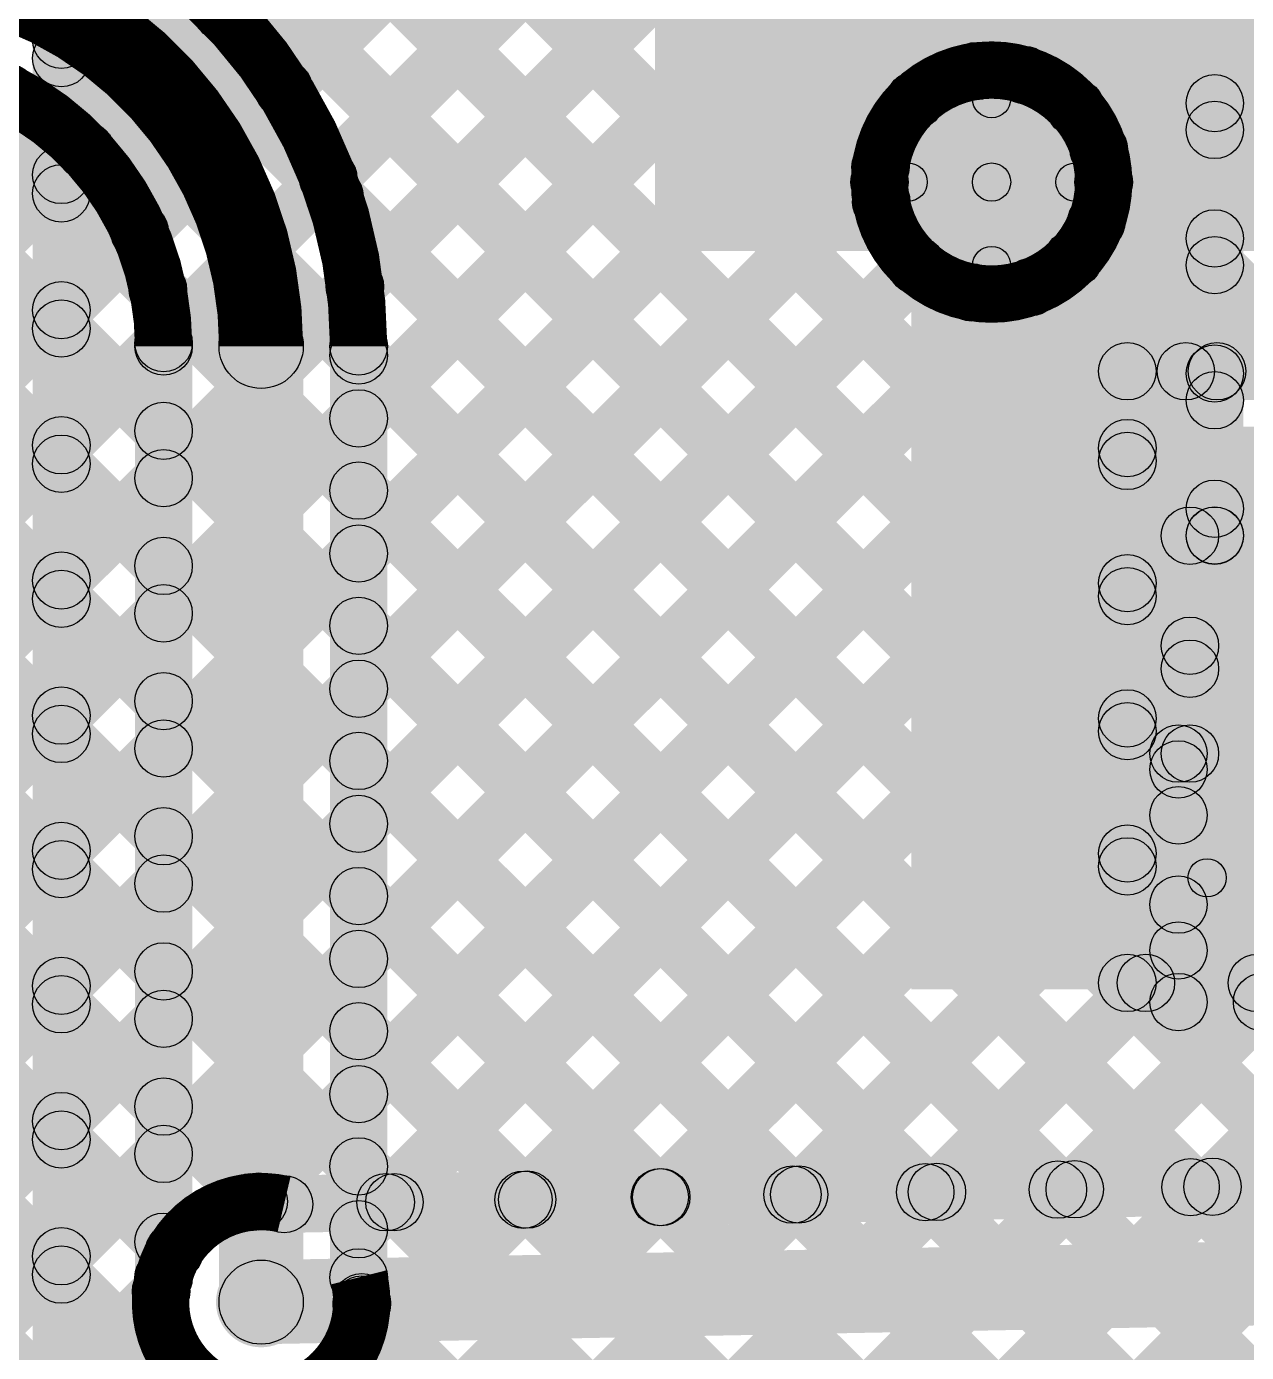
# Model space of a CAD drawing. Header units: millimetres. Extents: x 0 to 210, y 0 to 213.
# Drawn here: x 1.2816 to 1.6006, y 0.2908 to 0.6377 of the extents above; entities that cross this region are included whole.
import ezdxf

# ---------------------------------------------------------------- set-up
doc = ezdxf.new("R2010")
doc.units = ezdxf.units.MM
doc.header["$MEASUREMENT"] = 0
for name, color, linetype in [('BottomLayer', 5, 'Continuous'), ('BottomPaste', 16, 'Continuous'), ('BottomSolder', 6, 'Continuous'), ('TopLayer', 1, 'Continuous'), ('ViaHoleLayer', 16, 'Continuous')]:
    doc.layers.add(name, color=color, linetype=linetype)

# ---------------------------------------------------------------- blocks, each defined once
blk = doc.blocks.new('CAP_0603_B_88')
at = {"layer": 'BottomLayer'}
for points in [[(-0.045, -0.0175), (-0.045, 0.0175), (-0.015, 0.0175), (-0.015, -0.0175)], [(0.015, -0.0175), (0.015, 0.0175), (0.045, 0.0175), (0.045, -0.0175)]]:
    blk.add_hatch(color=5, dxfattribs=at).paths.add_polyline_path(points)
at = {"layer": 'BottomPaste'}
for points in [[(-0.045, -0.0175), (-0.045, 0.0175), (-0.015, 0.0175), (-0.015, -0.0175)], [(0.015, -0.0175), (0.015, 0.0175), (0.045, 0.0175), (0.045, -0.0175)]]:
    blk.add_hatch(color=16, dxfattribs=at).paths.add_polyline_path(points)
at = {"layer": 'BottomSolder'}
for points in [[(-0.04736, -0.01986), (-0.04736, 0.01986), (-0.01264, 0.01986), (-0.01264, -0.01986)], [(0.01264, -0.01986), (0.01264, 0.01986), (0.04736, 0.01986), (0.04736, -0.01986)]]:
    blk.add_hatch(color=6, dxfattribs=at).paths.add_polyline_path(points)

msp = doc.modelspace()

# ---------------------------------------------------------------- hatches: boundary and pattern name
at = {"layer": 'BottomLayer'}
for points in [[(1.59986, 0.5045), (1.58486, 0.5045), (1.58486, 1.39286), (1.59986, 1.39286)], [(1.29605, 0.62891), (1.28544, 0.63952), (1.58705, 0.94113), (1.59766, 0.93052)], [(1.29605, 0.59355), (1.28544, 0.60416), (1.58705, 0.90577), (1.59766, 0.89517)], [(1.29605, 0.5582), (1.28544, 0.56881), (1.58705, 0.87042), (1.59766, 0.85981)], [(1.29605, 0.52284), (1.28544, 0.53345), (1.58705, 0.83506), (1.59766, 0.82446)], [(1.29605, 0.48749), (1.28544, 0.49809), (1.58705, 0.79971), (1.59766, 0.7891)], [(1.41708, 0.7753), (1.42769, 0.78591), (1.59766, 0.61594), (1.58705, 0.60533)], [(1.39329, 0.76374), (1.40389, 0.77435), (1.54792, 0.63032), (1.53732, 0.61971)], [(1.36501, 0.75666), (1.37561, 0.76727), (1.51923, 0.62366), (1.50862, 0.61305)], [(1.29605, 0.45213), (1.28544, 0.46274), (1.58705, 0.76435), (1.59766, 0.75375)], [(1.35797, 0.72835), (1.36858, 0.73895), (1.51046, 0.59707), (1.49986, 0.58646)], [(1.29605, 0.41678), (1.28544, 0.42738), (1.58705, 0.729), (1.59766, 0.71839)], [(1.34177, 0.70919), (1.35238, 0.7198), (1.59116, 0.48101), (1.58055, 0.47041)], [(1.32409, 0.69152), (1.3347, 0.70212), (1.58816, 0.44866), (1.57755, 0.43805)], [(1.53537, 0.62074), (1.52476, 0.63135), (1.58705, 0.69364), (1.59766, 0.68303)], [(1.30641, 0.67384), (1.31702, 0.68444), (1.58816, 0.4133), (1.57755, 0.4027)], [(1.28874, 0.65616), (1.29934, 0.66677), (1.62605, 0.34006), (1.61545, 0.32945)], [(1.29825, 0.25361), (1.28325, 0.25361), (1.28325, 0.65817), (1.29825, 0.65817)], [(1.56118, 0.6112), (1.55058, 0.62181), (1.58705, 0.65829), (1.59766, 0.64768)], [(1.28544, 0.6241), (1.29605, 0.63471), (1.59135, 0.3394), (1.58075, 0.32879)], [(1.56675, 0.58141), (1.55615, 0.59202), (1.58705, 0.62293), (1.59766, 0.61232)], [(1.539, 0.597), (1.529, 0.597), (1.529, 0.61881), (1.539, 0.61881)], [(1.55671, 0.60032), (1.56732, 0.61092), (1.59766, 0.58058), (1.58705, 0.56997)], [(1.513, 0.38583), (1.59, 0.38583), (1.59, 0.61), (1.513, 0.61)], [(1.29605, 0.38142), (1.28544, 0.39203), (1.49965, 0.60624), (1.51026, 0.59563)], [(1.51219, 0.592), (1.51219, 0.602), (1.534, 0.602), (1.534, 0.592)], [(1.534, 0.592), (1.534, 0.602), (1.55581, 0.602), (1.55581, 0.592)], [(1.28544, 0.58874), (1.29605, 0.59935), (1.55665, 0.33874), (1.54605, 0.32814)], [(1.539, 0.57519), (1.529, 0.57519), (1.529, 0.597), (1.539, 0.597)], [(1.34556, 0.32486), (1.33495, 0.33547), (1.58705, 0.58758), (1.59766, 0.57697)], [(1.29605, 0.34607), (1.28544, 0.35667), (1.50919, 0.58042), (1.5198, 0.56982)], [(1.55005, 0.57162), (1.56066, 0.58223), (1.59766, 0.54522), (1.58705, 0.53462)], [(1.29605, 0.31071), (1.28544, 0.32132), (1.53898, 0.57485), (1.54959, 0.56425)], [(1.52346, 0.56286), (1.53407, 0.57346), (1.59766, 0.50987), (1.58705, 0.49926)], [(1.28544, 0.55339), (1.29605, 0.564), (1.52195, 0.33809), (1.51135, 0.32748)], [(1.38086, 0.32482), (1.37026, 0.33542), (1.58705, 0.55222), (1.59766, 0.54161)], [(1.28544, 0.51803), (1.29605, 0.52864), (1.48725, 0.33743), (1.47665, 0.32683)], [(1.4169, 0.3255), (1.40629, 0.3361), (1.58705, 0.51686), (1.59766, 0.50626)], [(1.58586, 0.497), (1.58586, 0.512), (1.59236, 0.512), (1.59236, 0.497)], [(1.59336, 0.4475), (1.57836, 0.4475), (1.57836, 0.5045), (1.59336, 0.5045)], [(1.28544, 0.48268), (1.29605, 0.49328), (1.45256, 0.33678), (1.44195, 0.32617)], [(1.45294, 0.32618), (1.44233, 0.33678), (1.58055, 0.47501), (1.59116, 0.4644)], [(1.28544, 0.44732), (1.29605, 0.45793), (1.41786, 0.33612), (1.40725, 0.32552)], [(1.59036, 0.3825), (1.57536, 0.3825), (1.57536, 0.4475), (1.59036, 0.4475)], [(1.513, 0.38583), (1.69, 0.38583), (1.69, 0.44), (1.513, 0.44)], [(1.48897, 0.32686), (1.47837, 0.33747), (1.57755, 0.43665), (1.58816, 0.42605)], [(1.28544, 0.41197), (1.29605, 0.42257), (1.38316, 0.33547), (1.37255, 0.32486)], [(1.59036, 0.41), (1.59036, 0.42), (1.61786, 0.42), (1.61786, 0.41)], [(1.52501, 0.32754), (1.5144, 0.33815), (1.57755, 0.4013), (1.58816, 0.39069)], [(1.58286, 0.375), (1.58286, 0.39), (1.63686, 0.39), (1.63686, 0.375)], [(1.28544, 0.37661), (1.29605, 0.38722), (1.34766, 0.33561), (1.33705, 0.325)], [(1.56105, 0.32822), (1.55044, 0.33883), (1.59941, 0.3878), (1.61002, 0.3772)], [(1.59708, 0.3289), (1.58647, 0.33951), (1.63477, 0.3878), (1.64538, 0.3772)], [(1.28544, 0.34126), (1.29605, 0.35186), (1.32549, 0.32242), (1.31489, 0.31181)], [(1.34914, 0.32212), (1.34886, 0.33712), (1.67293, 0.34324), (1.67322, 0.32824)], [(1.34321, 0.293), (1.34279, 0.315), (1.82028, 0.32402), (1.8207, 0.30202)], [(1.28544, 0.3059), (1.29605, 0.31651), (1.43819, 0.17436), (1.42759, 0.16375)], [(1.29605, 0.27536), (1.28544, 0.28596), (1.31153, 0.31205), (1.32214, 0.30144)]]:
    msp.add_hatch(color=5, dxfattribs=at).paths.add_polyline_path(points)
h = msp.add_hatch(color=5, dxfattribs=at)
edge = h.paths.add_edge_path()
edge.add_arc((1.29075, 0.63421), 0.0075, 0, 360)
h = msp.add_hatch(color=5, dxfattribs=at)
edge = h.paths.add_edge_path()
edge.add_arc((1.29075, 0.6294), 0.0075, 0, 360)
h = msp.add_hatch(color=5, dxfattribs=at)
edge = h.paths.add_edge_path()
edge.add_arc((1.53007, 0.62605), 0.0075, 0, 360)
h = msp.add_hatch(color=5, dxfattribs=at)
edge = h.paths.add_edge_path()
edge.add_arc((1.54262, 0.62501), 0.0075, 0, 360)
h = msp.add_hatch(color=5, dxfattribs=at)
edge = h.paths.add_edge_path()
edge.add_arc((1.51392, 0.61836), 0.0075, 0, 360)
h = msp.add_hatch(color=5, dxfattribs=at)
edge = h.paths.add_edge_path()
edge.add_arc((1.59236, 0.61763), 0.0075, 0, 360)
h = msp.add_hatch(color=5, dxfattribs=at)
edge = h.paths.add_edge_path()
edge.add_arc((1.534, 0.61881), 0.005, 0, 360)
h = msp.add_hatch(color=5, dxfattribs=at)
edge = h.paths.add_edge_path()
edge.add_arc((1.55588, 0.6165), 0.0075, 0, 360)
h = msp.add_hatch(color=5, dxfattribs=at)
edge = h.paths.add_edge_path()
edge.add_arc((1.59236, 0.61063), 0.0075, 0, 360)
h = msp.add_hatch(color=5, dxfattribs=at)
edge = h.paths.add_edge_path()
edge.add_arc((1.56201, 0.60562), 0.0075, 0, 360)
h = msp.add_hatch(color=5, dxfattribs=at)
edge = h.paths.add_edge_path()
edge.add_arc((1.50495, 0.60093), 0.0075, 0, 360)
h = msp.add_hatch(color=5, dxfattribs=at)
edge = h.paths.add_edge_path()
edge.add_arc((1.534, 0.597), 0.01181, 0, 360)
h = msp.add_hatch(color=5, dxfattribs=at)
edge = h.paths.add_edge_path()
edge.add_arc((1.29075, 0.59886), 0.0075, 0, 360)
h = msp.add_hatch(color=5, dxfattribs=at)
edge = h.paths.add_edge_path()
edge.add_arc((1.50469, 0.597), 0.0075, 0, 360)
h = msp.add_hatch(color=5, dxfattribs=at)
edge = h.paths.add_edge_path()
edge.add_arc((1.56331, 0.597), 0.0075, 0, 360)
h = msp.add_hatch(color=5, dxfattribs=at)
edge = h.paths.add_edge_path()
edge.add_arc((1.29075, 0.59405), 0.0075, 0, 360)
h = msp.add_hatch(color=5, dxfattribs=at)
edge = h.paths.add_edge_path()
edge.add_arc((1.51219, 0.597), 0.005, 0, 360)
h = msp.add_hatch(color=5, dxfattribs=at)
edge = h.paths.add_edge_path()
edge.add_arc((1.534, 0.597), 0.005, 0, 360)
h = msp.add_hatch(color=5, dxfattribs=at)
edge = h.paths.add_edge_path()
edge.add_arc((1.534, 0.597), 0.005, 0, 360)
h = msp.add_hatch(color=5, dxfattribs=at)
edge = h.paths.add_edge_path()
edge.add_arc((1.534, 0.597), 0.005, 0, 360)
h = msp.add_hatch(color=5, dxfattribs=at)
edge = h.paths.add_edge_path()
edge.add_arc((1.534, 0.597), 0.005, 0, 360)
h = msp.add_hatch(color=5, dxfattribs=at)
edge = h.paths.add_edge_path()
edge.add_arc((1.55581, 0.597), 0.005, 0, 360)
h = msp.add_hatch(color=5, dxfattribs=at)
edge = h.paths.add_edge_path()
edge.add_arc((1.50516, 0.59176), 0.0075, 0, 360)
h = msp.add_hatch(color=5, dxfattribs=at)
edge = h.paths.add_edge_path()
edge.add_arc((1.56145, 0.58672), 0.0075, 0, 360)
h = msp.add_hatch(color=5, dxfattribs=at)
edge = h.paths.add_edge_path()
edge.add_arc((1.59236, 0.58227), 0.0075, 0, 360)
h = msp.add_hatch(color=5, dxfattribs=at)
edge = h.paths.add_edge_path()
edge.add_arc((1.55536, 0.57692), 0.0075, 0, 360)
h = msp.add_hatch(color=5, dxfattribs=at)
edge = h.paths.add_edge_path()
edge.add_arc((1.59236, 0.57528), 0.0075, 0, 360)
h = msp.add_hatch(color=5, dxfattribs=at)
edge = h.paths.add_edge_path()
edge.add_arc((1.5145, 0.57512), 0.0075, 0, 360)
h = msp.add_hatch(color=5, dxfattribs=at)
edge = h.paths.add_edge_path()
edge.add_arc((1.534, 0.57519), 0.005, 0, 360)
h = msp.add_hatch(color=5, dxfattribs=at)
edge = h.paths.add_edge_path()
edge.add_arc((1.54428, 0.56955), 0.0075, 0, 360)
h = msp.add_hatch(color=5, dxfattribs=at)
edge = h.paths.add_edge_path()
edge.add_arc((1.52876, 0.56816), 0.0075, 0, 360)
h = msp.add_hatch(color=5, dxfattribs=at)
edge = h.paths.add_edge_path()
edge.add_arc((1.29075, 0.5635), 0.0075, 0, 360)
h = msp.add_hatch(color=5, dxfattribs=at)
edge = h.paths.add_edge_path()
edge.add_arc((1.29075, 0.55869), 0.0075, 0, 360)
h = msp.add_hatch(color=5, dxfattribs=at)
edge = h.paths.add_edge_path()
edge.add_arc((1.59236, 0.54692), 0.0075, 0, 360)
h = msp.add_hatch(color=5, dxfattribs=at)
edge = h.paths.add_edge_path()
edge.add_arc((1.59236, 0.53992), 0.0075, 0, 360)
h = msp.add_hatch(color=5, dxfattribs=at)
edge = h.paths.add_edge_path()
edge.add_arc((1.29075, 0.52815), 0.0075, 0, 360)
h = msp.add_hatch(color=5, dxfattribs=at)
edge = h.paths.add_edge_path()
edge.add_arc((1.29075, 0.52334), 0.0075, 0, 360)
h = msp.add_hatch(color=5, dxfattribs=at)
edge = h.paths.add_edge_path()
edge.add_arc((1.59236, 0.51156), 0.0075, 0, 360)
h = msp.add_hatch(color=5, dxfattribs=at)
edge = h.paths.add_edge_path()
edge.add_arc((1.58586, 0.5045), 0.0075, 0, 360)
h = msp.add_hatch(color=5, dxfattribs=at)
edge = h.paths.add_edge_path()
edge.add_arc((1.58586, 0.5045), 0.0075, 0, 360)
h = msp.add_hatch(color=5, dxfattribs=at)
edge = h.paths.add_edge_path()
edge.add_arc((1.59236, 0.50457), 0.0075, 0, 360)
h = msp.add_hatch(color=5, dxfattribs=at)
edge = h.paths.add_edge_path()
edge.add_arc((1.59236, 0.5045), 0.0075, 0, 360)
h = msp.add_hatch(color=5, dxfattribs=at)
edge = h.paths.add_edge_path()
edge.add_arc((1.59236, 0.5045), 0.0075, 0, 360)
h = msp.add_hatch(color=5, dxfattribs=at)
edge = h.paths.add_edge_path()
edge.add_arc((1.29075, 0.49279), 0.0075, 0, 360)
h = msp.add_hatch(color=5, dxfattribs=at)
edge = h.paths.add_edge_path()
edge.add_arc((1.29075, 0.48798), 0.0075, 0, 360)
h = msp.add_hatch(color=5, dxfattribs=at)
edge = h.paths.add_edge_path()
edge.add_arc((1.58586, 0.47571), 0.0075, 0, 360)
h = msp.add_hatch(color=5, dxfattribs=at)
edge = h.paths.add_edge_path()
edge.add_arc((1.58586, 0.46971), 0.0075, 0, 360)
h = msp.add_hatch(color=5, dxfattribs=at)
edge = h.paths.add_edge_path()
edge.add_arc((1.29075, 0.45744), 0.0075, 0, 360)
h = msp.add_hatch(color=5, dxfattribs=at)
edge = h.paths.add_edge_path()
edge.add_arc((1.29075, 0.45263), 0.0075, 0, 360)
h = msp.add_hatch(color=5, dxfattribs=at)
edge = h.paths.add_edge_path()
edge.add_arc((1.58286, 0.4475), 0.0075, 0, 360)
h = msp.add_hatch(color=5, dxfattribs=at)
edge = h.paths.add_edge_path()
edge.add_arc((1.58586, 0.4475), 0.0075, 0, 360)
h = msp.add_hatch(color=5, dxfattribs=at)
edge = h.paths.add_edge_path()
edge.add_arc((1.58286, 0.44336), 0.0075, 0, 360)
h = msp.add_hatch(color=5, dxfattribs=at)
edge = h.paths.add_edge_path()
edge.add_arc((1.58286, 0.43135), 0.0075, 0, 360)
h = msp.add_hatch(color=5, dxfattribs=at)
edge = h.paths.add_edge_path()
edge.add_arc((1.29075, 0.42208), 0.0075, 0, 360)
h = msp.add_hatch(color=5, dxfattribs=at)
edge = h.paths.add_edge_path()
edge.add_arc((1.29075, 0.41727), 0.0075, 0, 360)
h = msp.add_hatch(color=5, dxfattribs=at)
edge = h.paths.add_edge_path()
edge.add_arc((1.59036, 0.415), 0.005, 0, 360)
h = msp.add_hatch(color=5, dxfattribs=at)
edge = h.paths.add_edge_path()
edge.add_arc((1.58286, 0.408), 0.0075, 0, 360)
h = msp.add_hatch(color=5, dxfattribs=at)
edge = h.paths.add_edge_path()
edge.add_arc((1.58286, 0.396), 0.0075, 0, 360)
h = msp.add_hatch(color=5, dxfattribs=at)
edge = h.paths.add_edge_path()
edge.add_arc((1.29075, 0.38673), 0.0075, 0, 360)
h = msp.add_hatch(color=5, dxfattribs=at)
edge = h.paths.add_edge_path()
edge.add_arc((1.29075, 0.38192), 0.0075, 0, 360)
h = msp.add_hatch(color=5, dxfattribs=at)
edge = h.paths.add_edge_path()
edge.add_arc((1.58286, 0.3825), 0.0075, 0, 360)
h = msp.add_hatch(color=5, dxfattribs=at)
edge = h.paths.add_edge_path()
edge.add_arc((1.58286, 0.3825), 0.0075, 0, 360)
h = msp.add_hatch(color=5, dxfattribs=at)
edge = h.paths.add_edge_path()
edge.add_arc((1.60472, 0.3825), 0.0075, 0, 360)
h = msp.add_hatch(color=5, dxfattribs=at)
edge = h.paths.add_edge_path()
edge.add_arc((1.29075, 0.35137), 0.0075, 0, 360)
h = msp.add_hatch(color=5, dxfattribs=at)
edge = h.paths.add_edge_path()
edge.add_arc((1.29075, 0.34656), 0.0075, 0, 360)
h = msp.add_hatch(color=5, dxfattribs=at)
edge = h.paths.add_edge_path()
edge.add_arc((1.51665, 0.33279), 0.0075, 0, 360)
h = msp.add_hatch(color=5, dxfattribs=at)
edge = h.paths.add_edge_path()
edge.add_arc((1.51971, 0.33284), 0.0075, 0, 360)
h = msp.add_hatch(color=5, dxfattribs=at)
edge = h.paths.add_edge_path()
edge.add_arc((1.55135, 0.33344), 0.0075, 0, 360)
h = msp.add_hatch(color=5, dxfattribs=at)
edge = h.paths.add_edge_path()
edge.add_arc((1.55574, 0.33352), 0.0075, 0, 360)
h = msp.add_hatch(color=5, dxfattribs=at)
edge = h.paths.add_edge_path()
edge.add_arc((1.58605, 0.3341), 0.0075, 0, 360)
h = msp.add_hatch(color=5, dxfattribs=at)
edge = h.paths.add_edge_path()
edge.add_arc((1.59178, 0.33421), 0.0075, 0, 360)
h = msp.add_hatch(color=5, dxfattribs=at)
edge = h.paths.add_edge_path()
edge.add_arc((1.34025, 0.33017), 0.0075, 0, 360)
h = msp.add_hatch(color=5, dxfattribs=at)
edge = h.paths.add_edge_path()
edge.add_arc((1.34236, 0.3303), 0.0075, 0, 360)
h = msp.add_hatch(color=5, dxfattribs=at)
edge = h.paths.add_edge_path()
edge.add_arc((1.349, 0.32962), 0.0075, 0, 360)
h = msp.add_hatch(color=5, dxfattribs=at)
edge = h.paths.add_edge_path()
edge.add_arc((1.349, 0.32962), 0.0075, 0, 360)
h = msp.add_hatch(color=5, dxfattribs=at)
edge = h.paths.add_edge_path()
edge.add_arc((1.37556, 0.33012), 0.0075, 0, 360)
h = msp.add_hatch(color=5, dxfattribs=at)
edge = h.paths.add_edge_path()
edge.add_arc((1.37785, 0.33016), 0.0075, 0, 360)
h = msp.add_hatch(color=5, dxfattribs=at)
edge = h.paths.add_edge_path()
edge.add_arc((1.4116, 0.3308), 0.0075, 0, 360)
h = msp.add_hatch(color=5, dxfattribs=at)
edge = h.paths.add_edge_path()
edge.add_arc((1.41255, 0.33082), 0.0075, 0, 360)
h = msp.add_hatch(color=5, dxfattribs=at)
edge = h.paths.add_edge_path()
edge.add_arc((1.44725, 0.33147), 0.0075, 0, 360)
h = msp.add_hatch(color=5, dxfattribs=at)
edge = h.paths.add_edge_path()
edge.add_arc((1.44763, 0.33148), 0.0075, 0, 360)
h = msp.add_hatch(color=5, dxfattribs=at)
edge = h.paths.add_edge_path()
edge.add_arc((1.48195, 0.33213), 0.0075, 0, 360)
h = msp.add_hatch(color=5, dxfattribs=at)
edge = h.paths.add_edge_path()
edge.add_arc((1.48367, 0.33216), 0.0075, 0, 360)
h = msp.add_hatch(color=5, dxfattribs=at)
edge = h.paths.add_edge_path()
edge.add_arc((1.29075, 0.31601), 0.0075, 0, 360)
h = msp.add_hatch(color=5, dxfattribs=at)
edge = h.paths.add_edge_path()
edge.add_arc((1.32019, 0.31711), 0.0075, 0, 360)
h = msp.add_hatch(color=5, dxfattribs=at)
edge = h.paths.add_edge_path()
edge.add_arc((1.29075, 0.3112), 0.0075, 0, 360)
h = msp.add_hatch(color=5, dxfattribs=at)
edge = h.paths.add_edge_path()
edge.add_arc((1.343, 0.304), 0.01181, 0, 360)
h = msp.add_hatch(color=5, dxfattribs=at)
edge = h.paths.add_edge_path()
edge.add_arc((1.31683, 0.30675), 0.0075, 0, 360)
h = msp.add_hatch(color=5, dxfattribs=at)
edge = h.paths.add_edge_path()
edge.add_arc((1.343, 0.304), 0.011, 0, 360)
at = {"layer": 'TopLayer'}
for points in [[(1.31505, 0.6652), (1.32566, 0.6758), (1.5748, 0.42666), (1.5642, 0.41605)], [(1.33848, 0.63598), (1.32787, 0.64659), (1.35708, 0.6758), (1.36769, 0.6652)], [(1.35408, 0.61623), (1.34348, 0.62684), (1.39244, 0.6758), (1.40305, 0.6652)], [(1.35041, 0.6652), (1.36102, 0.6758), (1.5748, 0.46202), (1.5642, 0.45141)], [(1.36585, 0.59265), (1.35525, 0.60326), (1.4278, 0.6758), (1.4384, 0.6652)], [(1.37283, 0.56427), (1.36223, 0.57488), (1.46315, 0.6758), (1.47376, 0.6652)], [(1.3738, 0.49453), (1.3632, 0.50514), (1.53386, 0.6758), (1.54447, 0.6652)], [(1.3738, 0.52989), (1.3632, 0.54049), (1.49851, 0.6758), (1.50911, 0.6652)], [(1.38577, 0.6652), (1.39637, 0.6758), (1.5748, 0.49737), (1.5642, 0.48677)], [(1.42112, 0.6652), (1.43173, 0.6758), (1.51046, 0.59707), (1.49986, 0.58646)], [(1.446, 0.579), (2.098, 0.579), (2.098, 0.675), (1.446, 0.675)], [(1.45648, 0.6652), (1.46708, 0.6758), (1.51923, 0.62366), (1.50862, 0.61305)], [(1.49183, 0.6652), (1.50244, 0.6758), (1.54792, 0.63032), (1.53732, 0.61971)], [(1.53537, 0.62074), (1.52476, 0.63135), (1.56922, 0.6758), (1.57982, 0.6652)], [(1.52719, 0.6652), (1.53779, 0.6758), (1.66079, 0.5528), (1.65019, 0.5422)], [(1.56118, 0.6112), (1.55058, 0.62181), (1.60457, 0.6758), (1.61518, 0.6652)], [(1.56675, 0.58141), (1.55615, 0.59202), (1.63993, 0.6758), (1.65053, 0.6652)], [(1.56254, 0.6652), (1.57315, 0.6758), (1.66151, 0.58744), (1.6509, 0.57684)], [(1.3738, 0.35311), (1.3632, 0.36372), (1.64109, 0.64161), (1.6517, 0.631)], [(0.93279, 0.6232), (0.9434, 0.6338), (1.47482, 0.10238), (1.46422, 0.09177)], [(0.96815, 0.6232), (0.97875, 0.6338), (1.48747, 0.12509), (1.47686, 0.11448)], [(1.0035, 0.6232), (1.01411, 0.6338), (1.3228, 0.32511), (1.3122, 0.3145)], [(1.03886, 0.6232), (1.04946, 0.6338), (1.3228, 0.36046), (1.3122, 0.34986)], [(1.07421, 0.6232), (1.08482, 0.6338), (1.3228, 0.39582), (1.3122, 0.38521)], [(1.10957, 0.6232), (1.12017, 0.6338), (1.3228, 0.43117), (1.3122, 0.42057)], [(1.14492, 0.6232), (1.15553, 0.6338), (1.3228, 0.46653), (1.3122, 0.45592)], [(1.18028, 0.6232), (1.19088, 0.6338), (1.3228, 0.50188), (1.3122, 0.49128)], [(1.21563, 0.6232), (1.22624, 0.6338), (1.3228, 0.53724), (1.3122, 0.52663)], [(1.25247, 0.62172), (1.26307, 0.63232), (1.32132, 0.57407), (1.31072, 0.56347)], [(0.99174, 0.3246), (0.98113, 0.33521), (1.27158, 0.62565), (1.28219, 0.61505)], [(1.59824, 0.5422), (1.58764, 0.5528), (1.662, 0.62717), (1.67261, 0.61656)], [(1.539, 0.597), (1.529, 0.597), (1.529, 0.61881), (1.539, 0.61881)], [(1.00007, 0.29757), (0.98946, 0.30818), (1.2918, 0.61052), (1.30241, 0.59991)], [(1.55671, 0.60032), (1.56732, 0.61092), (1.62544, 0.5528), (1.61483, 0.5422)], [(1.3738, 0.45918), (1.3632, 0.46978), (1.49965, 0.60624), (1.51026, 0.59563)], [(1.51219, 0.592), (1.51219, 0.602), (1.534, 0.602), (1.534, 0.592)], [(1.534, 0.592), (1.534, 0.602), (1.55581, 0.602), (1.55581, 0.592)], [(1.35688, 0.58802), (1.36748, 0.59863), (1.74256, 0.22355), (1.73196, 0.21294)], [(1.539, 0.57519), (1.529, 0.57519), (1.529, 0.597), (1.539, 0.597)], [(1.00258, 0.26473), (0.99197, 0.27534), (1.3059, 0.58927), (1.31651, 0.57866)], [(1.3738, 0.42382), (1.3632, 0.43443), (1.50919, 0.58042), (1.5198, 0.56982)], [(1.55005, 0.57162), (1.56066, 0.58223), (1.59008, 0.5528), (1.57948, 0.5422)], [(1.3738, 0.38847), (1.3632, 0.39907), (1.53898, 0.57485), (1.54959, 0.56425)], [(1.52346, 0.56286), (1.53407, 0.57346), (1.5748, 0.53273), (1.5642, 0.52212)], [(1.00258, 0.22938), (0.99197, 0.23998), (1.31219, 0.5602), (1.3228, 0.54959)], [(1.3632, 0.54634), (1.3738, 0.55695), (1.70721, 0.22355), (1.6966, 0.21294)], [(1.5695, 0.54), (1.5695, 0.555), (1.6562, 0.555), (1.6562, 0.54)], [(1.325, 0.31048), (1.31, 0.31048), (1.31, 0.554), (1.325, 0.554)], [(1.354, 0.304), (1.332, 0.304), (1.332, 0.554), (1.354, 0.554)], [(1.376, 0.31048), (1.361, 0.31048), (1.361, 0.554), (1.376, 0.554)], [(1.577, 0.3875), (1.562, 0.3875), (1.562, 0.5475), (1.577, 0.5475)], [(1.584, 0.402), (1.715, 0.402), (1.715, 0.533), (1.584, 0.533)], [(1.3738, 0.31776), (1.3632, 0.32836), (1.5642, 0.52936), (1.5748, 0.51876)], [(1.00258, 0.19402), (0.99197, 0.20463), (1.3122, 0.52485), (1.3228, 0.51424)], [(1.3632, 0.51099), (1.3738, 0.5216), (1.67185, 0.22355), (1.66125, 0.21294)], [(1.11409, 0.02268), (1.10348, 0.03329), (1.5642, 0.49401), (1.5748, 0.4834)], [(1.00258, 0.15867), (0.99197, 0.16927), (1.3122, 0.48949), (1.3228, 0.47889)], [(1.3632, 0.47563), (1.3738, 0.48624), (1.6365, 0.22355), (1.62589, 0.21294)], [(1.12096, -0.00579), (1.11036, 0.00481), (1.5642, 0.45865), (1.5748, 0.44804)], [(1.00258, 0.12331), (0.99197, 0.13392), (1.3122, 0.45414), (1.3228, 0.44353)], [(1.3632, 0.44028), (1.3738, 0.45088), (1.60114, 0.22355), (1.59054, 0.21294)], [(1.14663, -0.01548), (1.13602, -0.00488), (1.5642, 0.4233), (1.5748, 0.41269)], [(1.00258, 0.08795), (0.99197, 0.09856), (1.3122, 0.41878), (1.3228, 0.40818)], [(1.3632, 0.40492), (1.3738, 0.41553), (1.57414, 0.2152), (1.56353, 0.20459)], [(1.24737, 0.0499), (1.23676, 0.06051), (1.56906, 0.3928), (1.57967, 0.3822)], [(1.28195, 0.04913), (1.27135, 0.05974), (1.60441, 0.3928), (1.61502, 0.3822)], [(1.31761, 0.04943), (1.30701, 0.06004), (1.63977, 0.3928), (1.65038, 0.3822)], [(1.35297, 0.04943), (1.34236, 0.06004), (1.67512, 0.3928), (1.68573, 0.3822)], [(1.5695, 0.38), (1.5695, 0.395), (1.7125, 0.395), (1.7125, 0.38)], [(1.59805, 0.3822), (1.60866, 0.3928), (1.75362, 0.24784), (1.74302, 0.23724)], [(1.00258, 0.0526), (0.99197, 0.06321), (1.3122, 0.38343), (1.3228, 0.37282)], [(1.3632, 0.36957), (1.3738, 0.38017), (1.57601, 0.17797), (1.5654, 0.16736)], [(1.00959, 0.02425), (0.99898, 0.03486), (1.3122, 0.34807), (1.3228, 0.33747)], [(1.3632, 0.33421), (1.3738, 0.34482), (1.57601, 0.14261), (1.5654, 0.13201)], [(1.07009, 0.0494), (1.05948, 0.06), (1.31153, 0.31205), (1.32214, 0.30144)], [(1.364, 0.29805), (1.37461, 0.30866), (1.56449, 0.11878), (1.55388, 0.10817)]]:
    msp.add_hatch(color=1, dxfattribs=at).paths.add_polyline_path(points)
h = msp.add_hatch(color=1, dxfattribs=at)
edge = h.paths.add_edge_path()
edge.add_arc((1.33317, 0.64129), 0.0075, 0, 360)
h = msp.add_hatch(color=1, dxfattribs=at)
edge = h.paths.add_edge_path()
edge.add_arc((1.53007, 0.62605), 0.0075, 0, 360)
h = msp.add_hatch(color=1, dxfattribs=at)
edge = h.paths.add_edge_path()
edge.add_arc((1.54262, 0.62501), 0.0075, 0, 360)
h = msp.add_hatch(color=1, dxfattribs=at)
edge = h.paths.add_edge_path()
edge.add_arc((1.27688, 0.62035), 0.0075, 0, 360)
h = msp.add_hatch(color=1, dxfattribs=at)
edge = h.paths.add_edge_path()
edge.add_arc((1.34878, 0.62154), 0.0075, 0, 360)
h = msp.add_hatch(color=1, dxfattribs=at)
edge = h.paths.add_edge_path()
edge.add_arc((1.51392, 0.61836), 0.0075, 0, 360)
h = msp.add_hatch(color=1, dxfattribs=at)
edge = h.paths.add_edge_path()
edge.add_arc((1.534, 0.61881), 0.005, 0, 360)
h = msp.add_hatch(color=1, dxfattribs=at)
edge = h.paths.add_edge_path()
edge.add_arc((1.55588, 0.6165), 0.0075, 0, 360)
h = msp.add_hatch(color=1, dxfattribs=at)
edge = h.paths.add_edge_path()
edge.add_arc((1.2971, 0.60522), 0.0075, 0, 360)
h = msp.add_hatch(color=1, dxfattribs=at)
edge = h.paths.add_edge_path()
edge.add_arc((1.56201, 0.60562), 0.0075, 0, 360)
h = msp.add_hatch(color=1, dxfattribs=at)
edge = h.paths.add_edge_path()
edge.add_arc((1.50495, 0.60093), 0.0075, 0, 360)
h = msp.add_hatch(color=1, dxfattribs=at)
edge = h.paths.add_edge_path()
edge.add_arc((1.534, 0.597), 0.01181, 0, 360)
h = msp.add_hatch(color=1, dxfattribs=at)
edge = h.paths.add_edge_path()
edge.add_arc((1.36055, 0.59795), 0.0075, 0, 360)
h = msp.add_hatch(color=1, dxfattribs=at)
edge = h.paths.add_edge_path()
edge.add_arc((1.50469, 0.597), 0.0075, 0, 360)
h = msp.add_hatch(color=1, dxfattribs=at)
edge = h.paths.add_edge_path()
edge.add_arc((1.56331, 0.597), 0.0075, 0, 360)
h = msp.add_hatch(color=1, dxfattribs=at)
edge = h.paths.add_edge_path()
edge.add_arc((1.36218, 0.59332), 0.0075, 0, 360)
h = msp.add_hatch(color=1, dxfattribs=at)
edge = h.paths.add_edge_path()
edge.add_arc((1.51219, 0.597), 0.005, 0, 360)
h = msp.add_hatch(color=1, dxfattribs=at)
edge = h.paths.add_edge_path()
edge.add_arc((1.534, 0.597), 0.005, 0, 360)
h = msp.add_hatch(color=1, dxfattribs=at)
edge = h.paths.add_edge_path()
edge.add_arc((1.534, 0.597), 0.005, 0, 360)
h = msp.add_hatch(color=1, dxfattribs=at)
edge = h.paths.add_edge_path()
edge.add_arc((1.534, 0.597), 0.005, 0, 360)
h = msp.add_hatch(color=1, dxfattribs=at)
edge = h.paths.add_edge_path()
edge.add_arc((1.534, 0.597), 0.005, 0, 360)
h = msp.add_hatch(color=1, dxfattribs=at)
edge = h.paths.add_edge_path()
edge.add_arc((1.55581, 0.597), 0.005, 0, 360)
h = msp.add_hatch(color=1, dxfattribs=at)
edge = h.paths.add_edge_path()
edge.add_arc((1.50516, 0.59176), 0.0075, 0, 360)
h = msp.add_hatch(color=1, dxfattribs=at)
edge = h.paths.add_edge_path()
edge.add_arc((1.56145, 0.58672), 0.0075, 0, 360)
h = msp.add_hatch(color=1, dxfattribs=at)
edge = h.paths.add_edge_path()
edge.add_arc((1.31121, 0.58396), 0.0075, 0, 360)
h = msp.add_hatch(color=1, dxfattribs=at)
edge = h.paths.add_edge_path()
edge.add_arc((1.55536, 0.57692), 0.0075, 0, 360)
h = msp.add_hatch(color=1, dxfattribs=at)
edge = h.paths.add_edge_path()
edge.add_arc((1.5145, 0.57512), 0.0075, 0, 360)
h = msp.add_hatch(color=1, dxfattribs=at)
edge = h.paths.add_edge_path()
edge.add_arc((1.534, 0.57519), 0.005, 0, 360)
h = msp.add_hatch(color=1, dxfattribs=at)
edge = h.paths.add_edge_path()
edge.add_arc((1.31602, 0.56877), 0.0075, 0, 360)
h = msp.add_hatch(color=1, dxfattribs=at)
edge = h.paths.add_edge_path()
edge.add_arc((1.36753, 0.56958), 0.0075, 0, 360)
h = msp.add_hatch(color=1, dxfattribs=at)
edge = h.paths.add_edge_path()
edge.add_arc((1.54428, 0.56955), 0.0075, 0, 360)
h = msp.add_hatch(color=1, dxfattribs=at)
edge = h.paths.add_edge_path()
edge.add_arc((1.52876, 0.56816), 0.0075, 0, 360)
h = msp.add_hatch(color=1, dxfattribs=at)
edge = h.paths.add_edge_path()
edge.add_arc((1.31749, 0.5549), 0.0075, 0, 360)
h = msp.add_hatch(color=1, dxfattribs=at)
edge = h.paths.add_edge_path()
edge.add_arc((1.343, 0.554), 0.011, 0, 360)
h = msp.add_hatch(color=1, dxfattribs=at)
edge = h.paths.add_edge_path()
edge.add_arc((1.343, 0.554), 0.011, 0, 360)
h = msp.add_hatch(color=1, dxfattribs=at)
edge = h.paths.add_edge_path()
edge.add_arc((1.3175, 0.554), 0.0075, 0, 360)
h = msp.add_hatch(color=1, dxfattribs=at)
edge = h.paths.add_edge_path()
edge.add_arc((1.3175, 0.554), 0.0075, 0, 360)
h = msp.add_hatch(color=1, dxfattribs=at)
edge = h.paths.add_edge_path()
edge.add_arc((1.3685, 0.554), 0.0075, 0, 360)
h = msp.add_hatch(color=1, dxfattribs=at)
edge = h.paths.add_edge_path()
edge.add_arc((1.3685, 0.554), 0.0075, 0, 360)
h = msp.add_hatch(color=1, dxfattribs=at)
edge = h.paths.add_edge_path()
edge.add_arc((1.3685, 0.55165), 0.0075, 0, 360)
h = msp.add_hatch(color=1, dxfattribs=at)
edge = h.paths.add_edge_path()
edge.add_arc((1.5695, 0.5475), 0.0075, 0, 360)
h = msp.add_hatch(color=1, dxfattribs=at)
edge = h.paths.add_edge_path()
edge.add_arc((1.5695, 0.5475), 0.0075, 0, 360)
h = msp.add_hatch(color=1, dxfattribs=at)
edge = h.paths.add_edge_path()
edge.add_arc((1.58478, 0.5475), 0.0075, 0, 360)
h = msp.add_hatch(color=1, dxfattribs=at)
edge = h.paths.add_edge_path()
edge.add_arc((1.59294, 0.5475), 0.0075, 0, 360)
h = msp.add_hatch(color=1, dxfattribs=at)
edge = h.paths.add_edge_path()
edge.add_arc((1.3685, 0.53519), 0.0075, 0, 360)
h = msp.add_hatch(color=1, dxfattribs=at)
edge = h.paths.add_edge_path()
edge.add_arc((1.3175, 0.53194), 0.0075, 0, 360)
h = msp.add_hatch(color=1, dxfattribs=at)
edge = h.paths.add_edge_path()
edge.add_arc((1.5695, 0.52742), 0.0075, 0, 360)
h = msp.add_hatch(color=1, dxfattribs=at)
edge = h.paths.add_edge_path()
edge.add_arc((1.5695, 0.52406), 0.0075, 0, 360)
h = msp.add_hatch(color=1, dxfattribs=at)
edge = h.paths.add_edge_path()
edge.add_arc((1.3175, 0.51955), 0.0075, 0, 360)
h = msp.add_hatch(color=1, dxfattribs=at)
edge = h.paths.add_edge_path()
edge.add_arc((1.3685, 0.51629), 0.0075, 0, 360)
h = msp.add_hatch(color=1, dxfattribs=at)
edge = h.paths.add_edge_path()
edge.add_arc((1.3685, 0.49984), 0.0075, 0, 360)
h = msp.add_hatch(color=1, dxfattribs=at)
edge = h.paths.add_edge_path()
edge.add_arc((1.3175, 0.49658), 0.0075, 0, 360)
h = msp.add_hatch(color=1, dxfattribs=at)
edge = h.paths.add_edge_path()
edge.add_arc((1.5695, 0.49207), 0.0075, 0, 360)
h = msp.add_hatch(color=1, dxfattribs=at)
edge = h.paths.add_edge_path()
edge.add_arc((1.5695, 0.4887), 0.0075, 0, 360)
h = msp.add_hatch(color=1, dxfattribs=at)
edge = h.paths.add_edge_path()
edge.add_arc((1.3175, 0.48419), 0.0075, 0, 360)
h = msp.add_hatch(color=1, dxfattribs=at)
edge = h.paths.add_edge_path()
edge.add_arc((1.3685, 0.48094), 0.0075, 0, 360)
h = msp.add_hatch(color=1, dxfattribs=at)
edge = h.paths.add_edge_path()
edge.add_arc((1.3685, 0.46448), 0.0075, 0, 360)
h = msp.add_hatch(color=1, dxfattribs=at)
edge = h.paths.add_edge_path()
edge.add_arc((1.3175, 0.46123), 0.0075, 0, 360)
h = msp.add_hatch(color=1, dxfattribs=at)
edge = h.paths.add_edge_path()
edge.add_arc((1.5695, 0.45671), 0.0075, 0, 360)
h = msp.add_hatch(color=1, dxfattribs=at)
edge = h.paths.add_edge_path()
edge.add_arc((1.5695, 0.45335), 0.0075, 0, 360)
h = msp.add_hatch(color=1, dxfattribs=at)
edge = h.paths.add_edge_path()
edge.add_arc((1.3175, 0.44884), 0.0075, 0, 360)
h = msp.add_hatch(color=1, dxfattribs=at)
edge = h.paths.add_edge_path()
edge.add_arc((1.3685, 0.44558), 0.0075, 0, 360)
h = msp.add_hatch(color=1, dxfattribs=at)
edge = h.paths.add_edge_path()
edge.add_arc((1.3685, 0.42912), 0.0075, 0, 360)
h = msp.add_hatch(color=1, dxfattribs=at)
edge = h.paths.add_edge_path()
edge.add_arc((1.3175, 0.42587), 0.0075, 0, 360)
h = msp.add_hatch(color=1, dxfattribs=at)
edge = h.paths.add_edge_path()
edge.add_arc((1.5695, 0.42136), 0.0075, 0, 360)
h = msp.add_hatch(color=1, dxfattribs=at)
edge = h.paths.add_edge_path()
edge.add_arc((1.5695, 0.41799), 0.0075, 0, 360)
h = msp.add_hatch(color=1, dxfattribs=at)
edge = h.paths.add_edge_path()
edge.add_arc((1.3175, 0.41348), 0.0075, 0, 360)
h = msp.add_hatch(color=1, dxfattribs=at)
edge = h.paths.add_edge_path()
edge.add_arc((1.3685, 0.41023), 0.0075, 0, 360)
h = msp.add_hatch(color=1, dxfattribs=at)
edge = h.paths.add_edge_path()
edge.add_arc((1.3685, 0.39377), 0.0075, 0, 360)
h = msp.add_hatch(color=1, dxfattribs=at)
edge = h.paths.add_edge_path()
edge.add_arc((1.3175, 0.39052), 0.0075, 0, 360)
h = msp.add_hatch(color=1, dxfattribs=at)
edge = h.paths.add_edge_path()
edge.add_arc((1.5695, 0.3875), 0.0075, 0, 360)
h = msp.add_hatch(color=1, dxfattribs=at)
edge = h.paths.add_edge_path()
edge.add_arc((1.5695, 0.3875), 0.0075, 0, 360)
h = msp.add_hatch(color=1, dxfattribs=at)
edge = h.paths.add_edge_path()
edge.add_arc((1.57436, 0.3875), 0.0075, 0, 360)
h = msp.add_hatch(color=1, dxfattribs=at)
edge = h.paths.add_edge_path()
edge.add_arc((1.60336, 0.3875), 0.0075, 0, 360)
h = msp.add_hatch(color=1, dxfattribs=at)
edge = h.paths.add_edge_path()
edge.add_arc((1.3175, 0.37812), 0.0075, 0, 360)
h = msp.add_hatch(color=1, dxfattribs=at)
edge = h.paths.add_edge_path()
edge.add_arc((1.3685, 0.37487), 0.0075, 0, 360)
h = msp.add_hatch(color=1, dxfattribs=at)
edge = h.paths.add_edge_path()
edge.add_arc((1.3685, 0.35841), 0.0075, 0, 360)
h = msp.add_hatch(color=1, dxfattribs=at)
edge = h.paths.add_edge_path()
edge.add_arc((1.3175, 0.35516), 0.0075, 0, 360)
h = msp.add_hatch(color=1, dxfattribs=at)
edge = h.paths.add_edge_path()
edge.add_arc((1.3175, 0.34277), 0.0075, 0, 360)
h = msp.add_hatch(color=1, dxfattribs=at)
edge = h.paths.add_edge_path()
edge.add_arc((1.3685, 0.33952), 0.0075, 0, 360)
h = msp.add_hatch(color=1, dxfattribs=at)
edge = h.paths.add_edge_path()
edge.add_arc((1.3685, 0.32306), 0.0075, 0, 360)
h = msp.add_hatch(color=1, dxfattribs=at)
edge = h.paths.add_edge_path()
edge.add_arc((1.3175, 0.31981), 0.0075, 0, 360)
h = msp.add_hatch(color=1, dxfattribs=at)
edge = h.paths.add_edge_path()
edge.add_arc((1.3175, 0.31048), 0.0075, 0, 360)
h = msp.add_hatch(color=1, dxfattribs=at)
edge = h.paths.add_edge_path()
edge.add_arc((1.3175, 0.31048), 0.0075, 0, 360)
h = msp.add_hatch(color=1, dxfattribs=at)
edge = h.paths.add_edge_path()
edge.add_arc((1.343, 0.304), 0.01181, 0, 360)
h = msp.add_hatch(color=1, dxfattribs=at)
edge = h.paths.add_edge_path()
edge.add_arc((1.3685, 0.31048), 0.0075, 0, 360)
h = msp.add_hatch(color=1, dxfattribs=at)
edge = h.paths.add_edge_path()
edge.add_arc((1.3685, 0.31048), 0.0075, 0, 360)
h = msp.add_hatch(color=1, dxfattribs=at)
edge = h.paths.add_edge_path()
edge.add_arc((1.31683, 0.30675), 0.0075, 0, 360)
h = msp.add_hatch(color=1, dxfattribs=at)
edge = h.paths.add_edge_path()
edge.add_arc((1.343, 0.304), 0.011, 0, 360)
h = msp.add_hatch(color=1, dxfattribs=at)
edge = h.paths.add_edge_path()
edge.add_arc((1.3693, 0.30336), 0.0075, 0, 360)
h = msp.add_hatch(color=1, dxfattribs=at)
edge = h.paths.add_edge_path()
edge.add_arc((1.36931, 0.304), 0.0075, 0, 360)
h = msp.add_hatch(color=1, dxfattribs=at)
edge = h.paths.add_edge_path()
edge.add_arc((1.36931, 0.304), 0.0075, 0, 360)
at = {"layer": 'ViaHoleLayer'}
h = msp.add_hatch(color=16, dxfattribs=at)
edge = h.paths.add_edge_path()
edge.add_arc((1.534, 0.597), 0.00591, 0, 360)
h = msp.add_hatch(color=16, dxfattribs=at)
edge = h.paths.add_edge_path()
edge.add_arc((1.343, 0.304), 0.00591, 0, 360)

# ---------------------------------------------------------------- linework, layer by layer
at = {"layer": 'BottomLayer', "const_width": 0.015}
msp.add_lwpolyline([(1.56331, 0.597, 1), (1.50469, 0.597, 1)], format="xyb", close=True, dxfattribs=at)
msp.add_lwpolyline([(1.34996, 0.27863, -1.286017), (1.349, 0.32962)], format="xyb", dxfattribs=at)
at = {"layer": 'BottomLayer'}
for centre, radius in [((1.29075, 0.63421), 0.0075), ((1.29075, 0.6294), 0.0075), ((1.53007, 0.62605), 0.0075), ((1.54262, 0.62501), 0.0075), ((1.51392, 0.61836), 0.0075), ((1.59236, 0.61763), 0.0075), ((1.534, 0.61881), 0.005), ((1.55588, 0.6165), 0.0075), ((1.59236, 0.61063), 0.0075), ((1.56201, 0.60562), 0.0075), ((1.50495, 0.60093), 0.0075), ((1.29075, 0.59886), 0.0075), ((1.50469, 0.597), 0.0075), ((1.56331, 0.597), 0.0075), ((1.29075, 0.59405), 0.0075), ((1.51219, 0.597), 0.005), ((1.534, 0.597), 0.005), ((1.534, 0.597), 0.005), ((1.534, 0.597), 0.005), ((1.534, 0.597), 0.005), ((1.55581, 0.597), 0.005), ((1.50516, 0.59176), 0.0075), ((1.56145, 0.58672), 0.0075), ((1.59236, 0.58227), 0.0075), ((1.55536, 0.57692), 0.0075), ((1.59236, 0.57528), 0.0075), ((1.5145, 0.57512), 0.0075), ((1.534, 0.57519), 0.005), ((1.54428, 0.56955), 0.0075), ((1.52876, 0.56816), 0.0075), ((1.29075, 0.5635), 0.0075), ((1.29075, 0.55869), 0.0075), ((1.59236, 0.54692), 0.0075), ((1.59236, 0.53992), 0.0075), ((1.29075, 0.52815), 0.0075), ((1.29075, 0.52334), 0.0075), ((1.59236, 0.51156), 0.0075), ((1.58586, 0.5045), 0.0075), ((1.58586, 0.5045), 0.0075), ((1.59236, 0.50457), 0.0075), ((1.59236, 0.5045), 0.0075), ((1.59236, 0.5045), 0.0075), ((1.29075, 0.49279), 0.0075), ((1.29075, 0.48798), 0.0075), ((1.58586, 0.47571), 0.0075), ((1.58586, 0.46971), 0.0075), ((1.29075, 0.45744), 0.0075), ((1.29075, 0.45263), 0.0075), ((1.58286, 0.4475), 0.0075), ((1.58586, 0.4475), 0.0075), ((1.58286, 0.44336), 0.0075), ((1.58286, 0.43135), 0.0075), ((1.29075, 0.42208), 0.0075), ((1.29075, 0.41727), 0.0075), ((1.59036, 0.415), 0.005), ((1.58286, 0.408), 0.0075), ((1.58286, 0.396), 0.0075), ((1.29075, 0.38673), 0.0075), ((1.29075, 0.38192), 0.0075), ((1.58286, 0.3825), 0.0075), ((1.58286, 0.3825), 0.0075), ((1.60472, 0.3825), 0.0075), ((1.29075, 0.35137), 0.0075), ((1.29075, 0.34656), 0.0075), ((1.51665, 0.33279), 0.0075), ((1.51971, 0.33284), 0.0075), ((1.55135, 0.33344), 0.0075), ((1.55574, 0.33352), 0.0075), ((1.58605, 0.3341), 0.0075), ((1.59178, 0.33421), 0.0075), ((1.34025, 0.33017), 0.0075), ((1.34236, 0.3303), 0.0075), ((1.349, 0.32962), 0.0075), ((1.349, 0.32962), 0.0075), ((1.37556, 0.33012), 0.0075), ((1.37785, 0.33016), 0.0075), ((1.4116, 0.3308), 0.0075), ((1.41255, 0.33082), 0.0075), ((1.44725, 0.33147), 0.0075), ((1.44763, 0.33148), 0.0075), ((1.48195, 0.33213), 0.0075), ((1.48367, 0.33216), 0.0075), ((1.29075, 0.31601), 0.0075), ((1.32019, 0.31711), 0.0075), ((1.29075, 0.3112), 0.0075), ((1.31683, 0.30675), 0.0075), ((1.343, 0.304), 0.011)]:
    msp.add_circle(centre, radius, dxfattribs=at)
at = {"layer": 'TopLayer'}
for points, const_width in [([(1.28967, 0.6705, -0.306538), (1.3685, 0.554)], 0.015), ([(1.243, 0.654, -0.414214), (1.343, 0.554)], 0.022), ([(1.243, 0.6285, -0.414214), (1.3175, 0.554)], 0.015), ([(1.36931, 0.304, -1.132908), (1.3175, 0.31048)], 0.015), ([(1.3685, 0.31048, -0.062313), (1.36931, 0.304)], 0.015)]:
    msp.add_lwpolyline(points, format="xyb", dxfattribs=dict(at, const_width=const_width))
at = {"layer": 'TopLayer', "const_width": 0.015}
msp.add_lwpolyline([(1.56331, 0.597, 1), (1.50469, 0.597, 1)], format="xyb", close=True, dxfattribs=at)
at = {"layer": 'TopLayer'}
for centre, radius in [((1.33317, 0.64129), 0.0075), ((1.53007, 0.62605), 0.0075), ((1.54262, 0.62501), 0.0075), ((1.27688, 0.62035), 0.0075), ((1.34878, 0.62154), 0.0075), ((1.51392, 0.61836), 0.0075), ((1.534, 0.61881), 0.005), ((1.55588, 0.6165), 0.0075), ((1.2971, 0.60522), 0.0075), ((1.56201, 0.60562), 0.0075), ((1.50495, 0.60093), 0.0075), ((1.36055, 0.59795), 0.0075), ((1.50469, 0.597), 0.0075), ((1.56331, 0.597), 0.0075), ((1.36218, 0.59332), 0.0075), ((1.51219, 0.597), 0.005), ((1.534, 0.597), 0.005), ((1.534, 0.597), 0.005), ((1.534, 0.597), 0.005), ((1.534, 0.597), 0.005), ((1.55581, 0.597), 0.005), ((1.50516, 0.59176), 0.0075), ((1.56145, 0.58672), 0.0075), ((1.31121, 0.58396), 0.0075), ((1.55536, 0.57692), 0.0075), ((1.5145, 0.57512), 0.0075), ((1.534, 0.57519), 0.005), ((1.31602, 0.56877), 0.0075), ((1.36753, 0.56958), 0.0075), ((1.54428, 0.56955), 0.0075), ((1.52876, 0.56816), 0.0075), ((1.31749, 0.5549), 0.0075), ((1.343, 0.554), 0.011), ((1.343, 0.554), 0.011), ((1.3175, 0.554), 0.0075), ((1.3175, 0.554), 0.0075), ((1.3685, 0.554), 0.0075), ((1.3685, 0.554), 0.0075), ((1.3685, 0.55165), 0.0075), ((1.5695, 0.5475), 0.0075), ((1.5695, 0.5475), 0.0075), ((1.58478, 0.5475), 0.0075), ((1.59294, 0.5475), 0.0075), ((1.3685, 0.53519), 0.0075), ((1.3175, 0.53194), 0.0075), ((1.5695, 0.52742), 0.0075), ((1.5695, 0.52406), 0.0075), ((1.3175, 0.51955), 0.0075), ((1.3685, 0.51629), 0.0075), ((1.3685, 0.49984), 0.0075), ((1.3175, 0.49658), 0.0075), ((1.5695, 0.49207), 0.0075), ((1.5695, 0.4887), 0.0075), ((1.3175, 0.48419), 0.0075), ((1.3685, 0.48094), 0.0075), ((1.3685, 0.46448), 0.0075), ((1.3175, 0.46123), 0.0075), ((1.5695, 0.45671), 0.0075), ((1.5695, 0.45335), 0.0075), ((1.3175, 0.44884), 0.0075), ((1.3685, 0.44558), 0.0075), ((1.3685, 0.42912), 0.0075), ((1.3175, 0.42587), 0.0075), ((1.5695, 0.42136), 0.0075), ((1.5695, 0.41799), 0.0075), ((1.3175, 0.41348), 0.0075), ((1.3685, 0.41023), 0.0075), ((1.3685, 0.39377), 0.0075), ((1.3175, 0.39052), 0.0075), ((1.5695, 0.3875), 0.0075), ((1.5695, 0.3875), 0.0075), ((1.57436, 0.3875), 0.0075), ((1.60336, 0.3875), 0.0075), ((1.3175, 0.37812), 0.0075), ((1.3685, 0.37487), 0.0075), ((1.3685, 0.35841), 0.0075), ((1.3175, 0.35516), 0.0075), ((1.3175, 0.34277), 0.0075), ((1.3685, 0.33952), 0.0075), ((1.3685, 0.32306), 0.0075), ((1.3175, 0.31981), 0.0075), ((1.3175, 0.31048), 0.0075), ((1.3175, 0.31048), 0.0075), ((1.3685, 0.31048), 0.0075), ((1.3685, 0.31048), 0.0075), ((1.31683, 0.30675), 0.0075), ((1.343, 0.304), 0.011), ((1.3693, 0.30336), 0.0075), ((1.36931, 0.304), 0.0075), ((1.36931, 0.304), 0.0075)]:
    msp.add_circle(centre, radius, dxfattribs=at)

# ---------------------------------------------------------------- block references
at = {"rotation": 270}
msp.add_blockref('CAP_0603_B_88', (1.61786, 0.445), dxfattribs=at)

doc.saveas('drawing.dxf')
